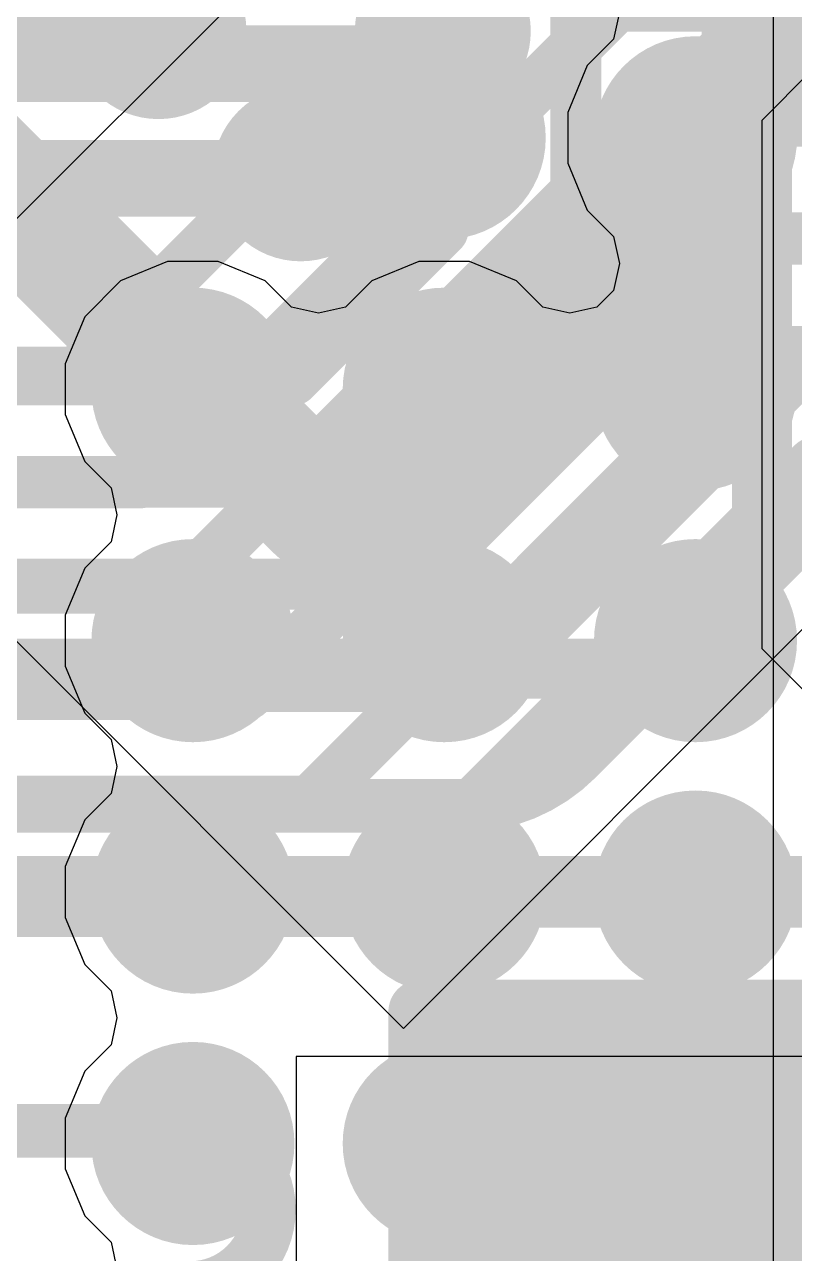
# Model space of a CAD drawing. Header units: inches. Extents: x -6 to 284, y -12 to 154.
# Drawn here: x 53.434 to 54.966, y -3.913 to -1.469 of the extents above; entities that cross this region are included whole.
import ezdxf

# ---------------------------------------------------------------- set-up
doc = ezdxf.new("R2010")
doc.units = ezdxf.units.IN
for name, color, linetype in [('Bottom Layer', 5, 'Continuous'), ('Bottom Paste', 16, 'Continuous'), ('Bottom Solder', 6, 'Continuous'), ('PWR-2', 130, 'Continuous'), ('Signal L1', 76, 'Continuous'), ('Signal L2', 6, 'Continuous'), ('Top Layer', 1, 'Continuous'), ('Top Overlay', 2, 'Continuous'), ('Top Paste', 8, 'Continuous'), ('Top Solder', 216, 'Continuous')]:
    doc.layers.add(name, color=color, linetype=linetype)

# ---------------------------------------------------------------- blocks, each defined once
blk = doc.blocks.new('FBGA_153_11_5_13__B_131')
at = {"layer": 'Bottom Layer'}
h = blk.add_hatch(color=5, dxfattribs=at)
edge = h.paths.add_edge_path()
edge.add_arc((-2.74999958, 2.74999958), 0.127, 0, 360)
h = blk.add_hatch(color=5, dxfattribs=at)
edge = h.paths.add_edge_path()
edge.add_arc((-2.25000058, 2.74999958), 0.127, 0, 360)
h = blk.add_hatch(color=5, dxfattribs=at)
edge = h.paths.add_edge_path()
edge.add_arc((-3.25000112, 2.25000058), 0.127, 0, 360)
h = blk.add_hatch(color=5, dxfattribs=at)
edge = h.paths.add_edge_path()
edge.add_arc((-2.74999958, 2.25000058), 0.127, 0, 360)
h = blk.add_hatch(color=5, dxfattribs=at)
edge = h.paths.add_edge_path()
edge.add_arc((-2.25000058, 2.25000058), 0.127, 0, 360)
h = blk.add_hatch(color=5, dxfattribs=at)
edge = h.paths.add_edge_path()
edge.add_arc((-3.25000112, 1.74999904), 0.127, 0, 360)
h = blk.add_hatch(color=5, dxfattribs=at)
edge = h.paths.add_edge_path()
edge.add_arc((-2.74999958, 1.74999904), 0.127, 0, 360)
h = blk.add_hatch(color=5, dxfattribs=at)
edge = h.paths.add_edge_path()
edge.add_arc((-2.25000058, 1.74999904), 0.127, 0, 360)
h = blk.add_hatch(color=5, dxfattribs=at)
edge = h.paths.add_edge_path()
edge.add_arc((-3.25000112, 1.25000004), 0.127, 0, 360)
h = blk.add_hatch(color=5, dxfattribs=at)
edge = h.paths.add_edge_path()
edge.add_arc((-2.74999958, 1.25000004), 0.127, 0, 360)
h = blk.add_hatch(color=5, dxfattribs=at)
edge = h.paths.add_edge_path()
edge.add_arc((-2.25000058, 1.25000004), 0.127, 0, 360)
h = blk.add_hatch(color=5, dxfattribs=at)
edge = h.paths.add_edge_path()
edge.add_arc((-3.25000112, 0.75000104), 0.127, 0, 360)
h = blk.add_hatch(color=5, dxfattribs=at)
edge = h.paths.add_edge_path()
edge.add_arc((-2.74999958, 0.75000104), 0.127, 0, 360)
h = blk.add_hatch(color=5, dxfattribs=at)
edge = h.paths.add_edge_path()
edge.add_arc((-2.25000058, 0.75000104), 0.127, 0, 360)
at = {"layer": 'Bottom Paste'}
h = blk.add_hatch(color=16, dxfattribs=at)
edge = h.paths.add_edge_path()
edge.add_arc((-2.74999958, 2.74999958), 0.127, 0, 360)
h = blk.add_hatch(color=16, dxfattribs=at)
edge = h.paths.add_edge_path()
edge.add_arc((-2.25000058, 2.74999958), 0.127, 0, 360)
h = blk.add_hatch(color=16, dxfattribs=at)
edge = h.paths.add_edge_path()
edge.add_arc((-3.25000112, 2.25000058), 0.127, 0, 360)
h = blk.add_hatch(color=16, dxfattribs=at)
edge = h.paths.add_edge_path()
edge.add_arc((-2.74999958, 2.25000058), 0.127, 0, 360)
h = blk.add_hatch(color=16, dxfattribs=at)
edge = h.paths.add_edge_path()
edge.add_arc((-2.25000058, 2.25000058), 0.127, 0, 360)
h = blk.add_hatch(color=16, dxfattribs=at)
edge = h.paths.add_edge_path()
edge.add_arc((-3.25000112, 1.74999904), 0.127, 0, 360)
h = blk.add_hatch(color=16, dxfattribs=at)
edge = h.paths.add_edge_path()
edge.add_arc((-2.74999958, 1.74999904), 0.127, 0, 360)
h = blk.add_hatch(color=16, dxfattribs=at)
edge = h.paths.add_edge_path()
edge.add_arc((-2.25000058, 1.74999904), 0.127, 0, 360)
h = blk.add_hatch(color=16, dxfattribs=at)
edge = h.paths.add_edge_path()
edge.add_arc((-3.25000112, 1.25000004), 0.127, 0, 360)
h = blk.add_hatch(color=16, dxfattribs=at)
edge = h.paths.add_edge_path()
edge.add_arc((-2.74999958, 1.25000004), 0.127, 0, 360)
h = blk.add_hatch(color=16, dxfattribs=at)
edge = h.paths.add_edge_path()
edge.add_arc((-2.25000058, 1.25000004), 0.127, 0, 360)
h = blk.add_hatch(color=16, dxfattribs=at)
edge = h.paths.add_edge_path()
edge.add_arc((-3.25000112, 0.75000104), 0.127, 0, 360)
h = blk.add_hatch(color=16, dxfattribs=at)
edge = h.paths.add_edge_path()
edge.add_arc((-2.74999958, 0.75000104), 0.127, 0, 360)
h = blk.add_hatch(color=16, dxfattribs=at)
edge = h.paths.add_edge_path()
edge.add_arc((-2.25000058, 0.75000104), 0.127, 0, 360)
at = {"layer": 'Bottom Solder'}
h = blk.add_hatch(color=6, dxfattribs=at)
edge = h.paths.add_edge_path()
edge.add_arc((-2.74999958, 2.74999958), 0.20200112, 0, 360)
h = blk.add_hatch(color=6, dxfattribs=at)
edge = h.paths.add_edge_path()
edge.add_arc((-2.25000058, 2.74999958), 0.20200112, 0, 360)
h = blk.add_hatch(color=6, dxfattribs=at)
edge = h.paths.add_edge_path()
edge.add_arc((-3.25000112, 2.25000058), 0.20200112, 0, 360)
h = blk.add_hatch(color=6, dxfattribs=at)
edge = h.paths.add_edge_path()
edge.add_arc((-2.74999958, 2.25000058), 0.20200112, 0, 360)
h = blk.add_hatch(color=6, dxfattribs=at)
edge = h.paths.add_edge_path()
edge.add_arc((-2.25000058, 2.25000058), 0.20200112, 0, 360)
h = blk.add_hatch(color=6, dxfattribs=at)
edge = h.paths.add_edge_path()
edge.add_arc((-3.25000112, 1.74999904), 0.20200112, 0, 360)
h = blk.add_hatch(color=6, dxfattribs=at)
edge = h.paths.add_edge_path()
edge.add_arc((-2.74999958, 1.74999904), 0.20200112, 0, 360)
h = blk.add_hatch(color=6, dxfattribs=at)
edge = h.paths.add_edge_path()
edge.add_arc((-2.25000058, 1.74999904), 0.20200112, 0, 360)
h = blk.add_hatch(color=6, dxfattribs=at)
edge = h.paths.add_edge_path()
edge.add_arc((-3.25000112, 1.25000004), 0.20200112, 0, 360)
h = blk.add_hatch(color=6, dxfattribs=at)
edge = h.paths.add_edge_path()
edge.add_arc((-2.74999958, 1.25000004), 0.20200112, 0, 360)
h = blk.add_hatch(color=6, dxfattribs=at)
edge = h.paths.add_edge_path()
edge.add_arc((-2.25000058, 1.25000004), 0.20200112, 0, 360)
h = blk.add_hatch(color=6, dxfattribs=at)
edge = h.paths.add_edge_path()
edge.add_arc((-3.25000112, 0.75000104), 0.20200112, 0, 360)
h = blk.add_hatch(color=6, dxfattribs=at)
edge = h.paths.add_edge_path()
edge.add_arc((-2.74999958, 0.75000104), 0.20200112, 0, 360)
h = blk.add_hatch(color=6, dxfattribs=at)
edge = h.paths.add_edge_path()
edge.add_arc((-2.25000058, 0.75000104), 0.20200112, 0, 360)
blk = doc.blocks.new('BGA_565_15_5_14_4__132')
at = {"layer": 'Top Layer'}
h = blk.add_hatch(color=1, dxfattribs=at)
edge = h.paths.add_edge_path()
edge.add_arc((7.00000124, 6.7999991), 0.12499848, 0, 360)
h = blk.add_hatch(color=1, dxfattribs=at)
edge = h.paths.add_edge_path()
edge.add_arc((7.400000439999999, 6.800001640000001), 0.12499848, 0, 360)
h = blk.add_hatch(color=1, dxfattribs=at)
edge = h.paths.add_edge_path()
edge.add_arc((7.400000439999999, 6.399999899999999), 0.12499848, 0, 360)
at = {"layer": 'Top Paste'}
h = blk.add_hatch(color=8, dxfattribs=at)
edge = h.paths.add_edge_path()
edge.add_arc((7.00000124, 6.7999991), 0.12499848, 0, 360)
h = blk.add_hatch(color=8, dxfattribs=at)
edge = h.paths.add_edge_path()
edge.add_arc((7.400000439999999, 6.800001640000001), 0.12499848, 0, 360)
h = blk.add_hatch(color=8, dxfattribs=at)
edge = h.paths.add_edge_path()
edge.add_arc((7.400000439999999, 6.399999899999999), 0.12499848, 0, 360)
at = {"layer": 'Top Solder'}
h = blk.add_hatch(color=216, dxfattribs=at)
edge = h.paths.add_edge_path()
edge.add_arc((7.00000124, 6.7999991), 0.17499838, 0, 360)
h = blk.add_hatch(color=216, dxfattribs=at)
edge = h.paths.add_edge_path()
edge.add_arc((7.400000439999999, 6.800001640000001), 0.17499838, 0, 360)
h = blk.add_hatch(color=216, dxfattribs=at)
edge = h.paths.add_edge_path()
edge.add_arc((7.400000439999999, 6.399999899999999), 0.17499838, 0, 360)
at = {"layer": 'Top Overlay'}
for points in [[(7.845000819999999, 7.295799479999999, 0.254, 0.254, 0), (4.219999179999999, 7.295799479999999, 0.254, 0.254, 0)], [(7.845000819999999, 3.67080292, 0.254, 0.254, 0), (7.845000819999999, 7.295799479999999, 0.254, 0.254, 0)]]:
    blk.add_lwpolyline(points, format="xyseb", dxfattribs=at)
blk.add_lwpolyline([(7.781500819999999, 7.295799479999999, 0.127, 0.127, 1), (7.908500819999999, 7.295799479999999, 0.127, 0.127, 1)], format="xyseb", close=True, dxfattribs=at)
blk.add_lwpolyline([(7.781500819999999, 7.295799479999999, 0.127, 0.127, 1), (7.908500819999999, 7.295799479999999, 0.127, 0.127, 1)], format="xyseb", close=True, dxfattribs=at)
blk = doc.blocks.new('R___0402_158')
at = {"layer": 'Top Layer'}
for points in [[(-0.6985, -0.3175), (-0.6985, 0.3175), (-0.2412999999999999, 0.3175), (-0.2413, -0.3175)], [(0.2412999999999999, -0.3175), (0.2413, 0.3175), (0.6985, 0.3175), (0.6985, -0.3175)]]:
    blk.add_hatch(color=1, dxfattribs=at).paths.add_polyline_path(points)
at = {"layer": 'Top Paste'}
for points in [[(-0.6985, -0.3175), (-0.6985, 0.3175), (-0.2412999999999999, 0.3175), (-0.2413, -0.3175)], [(0.2412999999999999, -0.3175), (0.2413, 0.3175), (0.6985, 0.3175), (0.6985, -0.3175)]]:
    blk.add_hatch(color=8, dxfattribs=at).paths.add_polyline_path(points)
at = {"layer": 'Top Solder'}
for points in [[(-0.75350116, -0.37250116), (-0.75350116, 0.37250116), (-0.1862988399999999, 0.37250116), (-0.18629884, -0.37250116)], [(0.1862988399999999, -0.37250116), (0.18629884, 0.37250116), (0.75350116, 0.37250116), (0.75350116, -0.37250116)]]:
    blk.add_hatch(color=216, dxfattribs=at).paths.add_polyline_path(points)
at = {"layer": 'Top Overlay'}
for points in [[(-0.7874, 0.4064, 0.127, 0.127, 0), (0.7874, 0.4064, 0.127, 0.127, 0)], [(-0.7874, 0.4064, 0.127, 0.127, 0), (-0.7874, -0.4064, 0.127, 0.127, 0)], [(0.7874, 0.4064, 0.127, 0.127, 0), (0.7874, -0.4064, 0.127, 0.127, 0)], [(-0.7874, -0.4064, 0.127, 0.127, 0), (0.7874, -0.4064, 0.127, 0.127, 0)], [(-0.8128, -0.4318, 0.0032258, 0.0032258, 0), (0.8128, -0.4318, 0.0032258, 0.0032258, 0)]]:
    blk.add_lwpolyline(points, format="xyseb", dxfattribs=at)
for points in [[(-0.8191499999999999, 0.4064, 0.0635, 0.0635, 1), (-0.7556499999999999, 0.4064, 0.0635, 0.0635, 1)], [(-0.8191499999999999, 0.4064, 0.0635, 0.0635, 1), (-0.7556499999999999, 0.4064, 0.0635, 0.0635, 1)], [(0.7556499999999999, 0.4064, 0.0635, 0.0635, 1), (0.8191499999999999, 0.4064, 0.0635, 0.0635, 1)], [(0.7556499999999999, 0.4064, 0.0635, 0.0635, 1), (0.8191499999999999, 0.4064, 0.0635, 0.0635, 1)], [(-0.8191499999999999, -0.4064, 0.0635, 0.0635, 1), (-0.7556499999999999, -0.4064, 0.0635, 0.0635, 1)], [(-0.8191499999999999, -0.4064, 0.0635, 0.0635, 1), (-0.7556499999999999, -0.4064, 0.0635, 0.0635, 1)], [(0.7556499999999999, -0.4064, 0.0635, 0.0635, 1), (0.8191499999999999, -0.4064, 0.0635, 0.0635, 1)], [(0.7556499999999999, -0.4064, 0.0635, 0.0635, 1), (0.8191499999999999, -0.4064, 0.0635, 0.0635, 1)], [(-0.81360518, -0.4318, 0.0016129, 0.0016129, 1), (-0.8119948199999999, -0.4318, 0.0016129, 0.0016129, 1)], [(0.8119948199999999, -0.4318, 0.0016129, 0.0016129, 1), (0.81360518, -0.4318, 0.0016129, 0.0016129, 1)]]:
    blk.add_lwpolyline(points, format="xyseb", close=True, dxfattribs=at)

msp = doc.modelspace()

# ---------------------------------------------------------------- linework, layer by layer
at = {"layer": 'Bottom Layer'}
for p, q in [((54.92381446, -1.30443224), (54.92381446, -7.174826899999999)), ((54.61794003999999, -1.44436338), (54.60639066, -1.49804374)), ((54.60639066, -1.49804374), (54.55394982, -1.55048458)), ((54.55394982, -1.55048458), (54.51528086, -1.64383974)), ((54.51528086, -1.64383974), (54.51528086, -1.74488602)), ((54.51528086, -1.74488602), (54.55394982, -1.83824118)), ((54.55394982, -1.83824118), (54.60638812, -1.89067948)), ((54.60638812, -1.89067948), (54.61794003999999, -1.94436238)), ((53.71875718, -1.94036188), (53.62540202, -1.97903084)), ((53.81980346, -1.94036188), (53.71875718, -1.94036188)), ((53.91315862, -1.97903084), (53.81980346, -1.94036188)), ((54.21875872, -1.94036188), (54.12540356, -1.97903084)), ((54.319805, -1.94036188), (54.21875872, -1.94036188)), ((54.41316016, -1.97903084), (54.319805, -1.94036188)), ((54.61794003999999, -1.94436238), (54.60638812, -1.99804528)), ((53.62540202, -1.97903084), (53.55394927999999, -2.05048358)), ((53.96559945999999, -2.03147168), (53.91315862, -1.97903084)), ((54.12540356, -1.97903084), (54.07296271999999, -2.03147168)), ((54.46559846, -2.03146914), (54.41316016, -1.97903084)), ((54.60638812, -1.99804528), (54.57296426, -2.03146914)), ((53.55394927999999, -2.05048358), (53.51528032, -2.14383874)), ((54.01927981999999, -2.04302106), (53.96559945999999, -2.03147168)), ((54.07296271999999, -2.03147168), (54.01927981999999, -2.04302106)), ((54.51928136, -2.04302106), (54.46559846, -2.03146914)), ((54.57296426, -2.03146914), (54.51928136, -2.04302106)), ((53.51528032, -2.14383874), (53.51528032, -2.24488502)), ((53.51528032, -2.24488502), (53.55394927999999, -2.33824018)), ((53.55394927999999, -2.33824018), (53.60639012, -2.39068102)), ((53.60639012, -2.39068102), (53.6179395, -2.44436392)), ((53.6179395, -2.44436392), (53.60639012, -2.49804428)), ((53.60639012, -2.49804428), (53.55394927999999, -2.55048512)), ((53.55394927999999, -2.55048512), (53.51528032, -2.64384028)), ((53.51528032, -2.64384028), (53.51528032, -2.74488656)), ((53.51528032, -2.74488656), (53.55394927999999, -2.83824172)), ((53.55394927999999, -2.83824172), (53.60638758, -2.89068002)), ((53.60638758, -2.89068002), (53.6179395, -2.94436292)), ((53.6179395, -2.94436292), (53.60638758, -2.99804582)), ((53.60638758, -2.99804582), (53.55394927999999, -3.05048412)), ((53.55394927999999, -3.05048412), (53.51528032, -3.14383928)), ((53.51528032, -3.14383928), (53.51528032, -3.244885559999999)), ((53.51528032, -3.244885559999999), (53.55394927999999, -3.33824072)), ((53.55394927999999, -3.33824072), (53.60638758, -3.39067902)), ((53.60638758, -3.39067902), (53.6179395, -3.44436192)), ((53.6179395, -3.44436192), (53.60638758, -3.49804482)), ((53.60638758, -3.49804482), (53.55394927999999, -3.55048312)), ((53.55394927999999, -3.55048312), (53.51528032, -3.64383828)), ((53.51528032, -3.64383828), (53.51528032, -3.74488456)), ((53.51528032, -3.74488456), (53.55394927999999, -3.838239719999999)), ((53.55394927999999, -3.838239719999999), (53.60639012, -3.890680559999999)), ((53.60639012, -3.890680559999999), (53.6179395, -3.94436346))]:
    msp.add_line(p, q, dxfattribs=at)
for points in [[(54.76927832, -1.19436134, 0.2032, 0.2032, 0), (55.26928239999999, -1.69436542, 0.2032, 0.2032, 0)], [(53.24806978, -1.54667458, 0.1524, 0.1524, 0), (54.12159355999999, -1.54667458, 0.1524, 0.1524, 0)], [(54.12159355999999, -1.54667458, 0.1524, 0.1524, 0), (54.26928186, -1.69436288, 0.1524, 0.1524, 0)]]:
    msp.add_lwpolyline(points, format="xyseb", dxfattribs=at)
for points in [[(54.08349355999999, -1.54667458, 0.0762, 0.0762, 1), (54.15969356, -1.54667458, 0.0762, 0.0762, 1)], [(54.08349355999999, -1.54667458, 0.0762, 0.0762, 1), (54.15969356, -1.54667458, 0.0762, 0.0762, 1)], [(54.23118186, -1.69436288, 0.0762, 0.0762, 1), (54.30738186, -1.69436288, 0.0762, 0.0762, 1)]]:
    msp.add_lwpolyline(points, format="xyseb", close=True, dxfattribs=at)
at = {"layer": 'PWR-2'}
msp.add_line((54.35789484, -0.915543), (53.38831842, -1.88511942), dxfattribs=at)
for points in [[(53.53860005999999, -2.16180162, 0.10414, 0.10414, 0), (54.4968303, -1.20357138, 0.10414, 0.10414, 0)], [(53.66464755999999, -2.3791037, 0.10414, 0.10414, 0), (54.61225044, -1.43150082, 0.10414, 0.10414, 0)], [(54.61225044, -1.43150082, 0.10414, 0.10414, 0), (61.20115268, -1.43150082, 0.10414, 0.10414, 0)], [(53.7464127, -2.5882981, 0.10414, 0.10414, 0), (54.67485382, -1.65985698, 0.10414, 0.10414, 0)], [(54.67485382, -1.65985698, 0.10414, 0.10414, 0), (61.05549384, -1.65985698, 0.10414, 0.10414, 0)], [(53.87826917999999, -2.79984962, 0.10414, 0.10414, 0), (54.78376648, -1.89435232, 0.10414, 0.10414, 0)], [(54.78376648, -1.89435232, 0.10414, 0.10414, 0), (60.86930422, -1.89435232, 0.10414, 0.10414, 0)], [(54.00185541999999, -3.01520098, 0.10414, 0.10414, 0), (54.89623768, -2.12081872, 0.10414, 0.10414, 0)], [(54.89623768, -2.12081872, 0.10414, 0.10414, 0), (60.62025976, -2.12081872, 0.10414, 0.10414, 0)], [(44.73494228, -2.16180162, 0.10414, 0.10414, 0), (53.53860005999999, -2.16180162, 0.10414, 0.10414, 0)], [(54.11448917999999, -3.23146674, 0.10414, 0.10414, 0), (55.00387272, -2.3420832, 0.10414, 0.10414, 0)], [(55.00387272, -2.3420832, 0.10414, 0.10414, 0), (60.41956674, -2.3420832, 0.10414, 0.10414, 0)], [(45.09402462, -2.3791037, 0.10414, 0.10414, 0), (53.66464755999999, -2.3791037, 0.10414, 0.10414, 0)], [(45.41978724, -2.5882981, 0.10414, 0.10414, 0), (53.7464127, -2.5882981, 0.10414, 0.10414, 0)], [(45.56997235999999, -2.79984962, 0.10414, 0.10414, 0), (53.87826917999999, -2.79984962, 0.10414, 0.10414, 0)], [(45.7264135, -3.01520098, 0.10414, 0.10414, 0), (54.00185541999999, -3.01520098, 0.10414, 0.10414, 0)], [(45.8724127, -3.23146674, 0.10414, 0.10414, 0), (54.11448917999999, -3.23146674, 0.10414, 0.10414, 0)]]:
    msp.add_lwpolyline(points, format="xyseb", dxfattribs=at)
for points in [[(54.58621544, -1.43150082, 0.05207, 0.05207, 1), (54.63828544, -1.43150082, 0.05207, 0.05207, 1)], [(54.58621544, -1.43150082, 0.05207, 0.05207, 1), (54.63828544, -1.43150082, 0.05207, 0.05207, 1)], [(54.64881882, -1.65985698, 0.05207, 0.05207, 1), (54.70088882, -1.65985698, 0.05207, 0.05207, 1)], [(54.64881882, -1.65985698, 0.05207, 0.05207, 1), (54.70088882, -1.65985698, 0.05207, 0.05207, 1)], [(54.75773147999999, -1.89435232, 0.05207, 0.05207, 1), (54.80980148, -1.89435232, 0.05207, 0.05207, 1)], [(54.75773147999999, -1.89435232, 0.05207, 0.05207, 1), (54.80980148, -1.89435232, 0.05207, 0.05207, 1)], [(54.87020268, -2.12081872, 0.05207, 0.05207, 1), (54.92227267999999, -2.12081872, 0.05207, 0.05207, 1)], [(54.87020268, -2.12081872, 0.05207, 0.05207, 1), (54.92227267999999, -2.12081872, 0.05207, 0.05207, 1)], [(53.51256506, -2.16180162, 0.05207, 0.05207, 1), (53.56463506, -2.16180162, 0.05207, 0.05207, 1)], [(53.51256506, -2.16180162, 0.05207, 0.05207, 1), (53.56463506, -2.16180162, 0.05207, 0.05207, 1)], [(54.97783772, -2.3420832, 0.05207, 0.05207, 1), (55.02990772, -2.3420832, 0.05207, 0.05207, 1)], [(54.97783772, -2.3420832, 0.05207, 0.05207, 1), (55.02990772, -2.3420832, 0.05207, 0.05207, 1)], [(53.63861256, -2.3791037, 0.05207, 0.05207, 1), (53.69068256, -2.3791037, 0.05207, 0.05207, 1)], [(53.63861256, -2.3791037, 0.05207, 0.05207, 1), (53.69068256, -2.3791037, 0.05207, 0.05207, 1)], [(53.72037769999999, -2.5882981, 0.05207, 0.05207, 1), (53.77244769999999, -2.5882981, 0.05207, 0.05207, 1)], [(53.72037769999999, -2.5882981, 0.05207, 0.05207, 1), (53.77244769999999, -2.5882981, 0.05207, 0.05207, 1)], [(53.85223418, -2.79984962, 0.05207, 0.05207, 1), (53.90430418, -2.79984962, 0.05207, 0.05207, 1)], [(53.85223418, -2.79984962, 0.05207, 0.05207, 1), (53.90430418, -2.79984962, 0.05207, 0.05207, 1)], [(53.97582042, -3.01520098, 0.05207, 0.05207, 1), (54.02789042, -3.01520098, 0.05207, 0.05207, 1)], [(53.97582042, -3.01520098, 0.05207, 0.05207, 1), (54.02789042, -3.01520098, 0.05207, 0.05207, 1)], [(54.08845418, -3.23146674, 0.05207, 0.05207, 1), (54.14052418, -3.23146674, 0.05207, 0.05207, 1)], [(54.08845418, -3.23146674, 0.05207, 0.05207, 1), (54.14052418, -3.23146674, 0.05207, 0.05207, 1)]]:
    msp.add_lwpolyline(points, format="xyseb", close=True, dxfattribs=at)
at = {"layer": 'Signal L1'}
for points in [[(54.90158183999999, -2.43929408, 0.11938, 0.11938, 0), (54.90158183999999, 0.01304036, 0.11938, 0.11938, 0)], [(54.90186885999999, -2.4491696, 0.11938, 0.11938, -0.4227206754104629), (54.60968758, -2.74994624, 0.11938, 0.11938, 0)], [(54.90158183999999, -2.43929408, 0.11938, 0.11938, 0), (54.90186632, -2.4491696, 0.11938, 0.11938, 0)], [(52.5464786, -2.7499437, 0.11938, 0.11938, 0), (54.60858521999999, -2.7499437, 0.11938, 0.11938, 0)], [(54.60858521999999, -2.7499437, 0.11938, 0.11938, 0), (54.60968758, -2.74994624, 0.11938, 0.11938, 0)], [(53.16629956, -3.19377314, 0.14224, 0.14224, 0), (55.17391301999999, -3.19377314, 0.14224, 0.14224, 0)]]:
    msp.add_lwpolyline(points, format="xyseb", dxfattribs=at)
for points in [[(54.87173684, -2.43929408, 0.05969, 0.05969, 1), (54.93142684, -2.43929408, 0.05969, 0.05969, 1)], [(54.87173684, -2.43929408, 0.05969, 0.05969, 1), (54.93142684, -2.43929408, 0.05969, 0.05969, 1)], [(54.87202131999999, -2.4491696, 0.05969, 0.05969, 1), (54.93171132, -2.4491696, 0.05969, 0.05969, 1)], [(54.87202386, -2.4491696, 0.05969, 0.05969, 1), (54.93171386, -2.4491696, 0.05969, 0.05969, 1)], [(54.57874022, -2.7499437, 0.05969, 0.05969, 1), (54.63843022, -2.7499437, 0.05969, 0.05969, 1)], [(54.57874022, -2.7499437, 0.05969, 0.05969, 1), (54.63843022, -2.7499437, 0.05969, 0.05969, 1)], [(54.57984258, -2.74994624, 0.05969, 0.05969, 1), (54.63953257999999, -2.74994624, 0.05969, 0.05969, 1)], [(54.57984258, -2.74994624, 0.05969, 0.05969, 1), (54.63953257999999, -2.74994624, 0.05969, 0.05969, 1)]]:
    msp.add_lwpolyline(points, format="xyseb", close=True, dxfattribs=at)
at = {"layer": 'Signal L2'}
for p, q in [((54.90158183999999, -1.65929056), (54.99881304, -1.56205936)), ((54.90158183999999, -2.71064228), (54.90158183999999, -1.65929056)), ((55.00594281999999, -2.81500326), (54.90158183999999, -2.71064228))]:
    msp.add_line(p, q, dxfattribs=at)
at = {"layer": 'Top Layer'}
for p, q in [((66.39227006, 8.7386287), (54.18816949999999, -3.46547186)), ((54.18816949999999, -3.46547186), (42.64072752, 8.08197012)), ((53.97482982, -3.52126296), (53.97482982, -4.46106296)), ((56.26360858, -3.52126296), (53.97482982, -3.52126296))]:
    msp.add_line(p, q, dxfattribs=at)
for points in [[(54.83218396, -1.95967858, 0.1016, 0.1016, 0), (54.83218396, -0.9164574, 0.1016, 0.1016, 0)], [(54.53119904, -1.9014567, 0.1016, 0.1016, 0), (54.53119904, -1.18115842, 0.1016, 0.1016, 0)], [(52.82158346, -1.48214334, 0.1016, 0.1016, 0), (53.70081207999999, -1.48214334, 0.1016, 0.1016, 0)], [(54.26649802, -1.87878974, 0.1016, 0.1016, 0), (54.26649802, -1.48214334, 0.1016, 0.1016, 0)], [(53.01997777999999, -1.77476404, 0.1524, 0.1524, 0), (53.96370716000001, -1.77476404, 0.1524, 0.1524, 0)], [(53.96370716000001, -1.77476404, 0.1524, 0.1524, 0), (53.96555882, -1.7766157, 0.1524, 0.1524, 0)], [(53.96950089999999, -2.17578686, 0.1016, 0.1016, 0), (54.26649802, -1.87878974, 0.1016, 0.1016, 0)], [(54.05366888, -2.37898686, 0.1016, 0.1016, 0), (54.53119904, -1.9014567, 0.1016, 0.1016, 0)], [(54.20967568, -2.58218686, 0.1016, 0.1016, 0), (54.83218396, -1.95967858, 0.1016, 0.1016, 0)], [(54.34772721999999, -2.78538686, 0.1016, 0.1016, 0), (55.13498497999999, -1.9981291, 0.1016, 0.1016, 0)], [(49.84672783999999, -2.17578686, 0.1016, 0.1016, 0), (53.96950089999999, -2.17578686, 0.1016, 0.1016, 0)], [(50.00273718, -2.37898686, 0.1016, 0.1016, 0), (54.05366888, -2.37898686, 0.1016, 0.1016, 0)], [(54.53283988, -2.9289756, 0.10668, 0.10668, 0), (55.06998384, -2.39183164, 0.10668, 0.10668, 0)], [(50.15874651999999, -2.58218686, 0.1016, 0.1016, 0), (54.20967568, -2.58218686, 0.1016, 0.1016, 0)], [(50.33071722, -2.78538686, 0.1016, 0.1016, 0), (54.34772721999999, -2.78538686, 0.1016, 0.1016, 0)], [(54.53283734, -2.9289756, 0.10668, 0.10668, -0.198912367379658), (54.30652333999999, -3.02271938, 0.10668, 0.10668, 0)], [(53.24363493999999, -3.02271938, 0.10668, 0.10668, 0), (54.30652333999999, -3.02271938, 0.10668, 0.10668, 0)], [(53.24683026, -3.66935512, 0.10668, 0.10668, 0), (53.76432732, -3.66935512, 0.10668, 0.10668, 0)], [(53.76432732, -3.66935512, 0.10668, 0.10668, -0.9999999999999999), (53.76432732, -3.98177512, 0.10668, 0.10668, 0)], [(54.52648988, -3.74986296, 0.14224, 0.14224, 0), (54.5670359, -3.79040898, 0.14224, 0.14224, 0)], [(54.5670359, -4.11783276, 0.14224, 0.14224, 0), (54.5670359, -3.79040898, 0.14224, 0.14224, 0)], [(53.92053731999999, -3.825565119999999, 0.10668, 0.10668, -0.4142135623730951), (53.76432732, -3.98177512, 0.10668, 0.10668, 0)]]:
    msp.add_lwpolyline(points, format="xyseb", dxfattribs=at)
for points in [[(53.67541207999999, -1.48214334, 0.0508, 0.0508, 1), (53.72621208, -1.48214334, 0.0508, 0.0508, 1)], [(54.24109802, -1.48214334, 0.0508, 0.0508, 1), (54.29189801999999, -1.48214334, 0.0508, 0.0508, 1)], [(53.92560716, -1.77476404, 0.0762, 0.0762, 1), (54.00180715999999, -1.77476404, 0.0762, 0.0762, 1)], [(53.92560716, -1.77476404, 0.0762, 0.0762, 1), (54.00180715999999, -1.77476404, 0.0762, 0.0762, 1)], [(53.92745881999999, -1.7766157, 0.0762, 0.0762, 1), (54.00365882, -1.7766157, 0.0762, 0.0762, 1)], [(54.24109802, -1.87878974, 0.0508, 0.0508, 1), (54.29189801999999, -1.87878974, 0.0508, 0.0508, 1)], [(54.24109802, -1.87878974, 0.0508, 0.0508, 1), (54.29189801999999, -1.87878974, 0.0508, 0.0508, 1)], [(54.50579904, -1.9014567, 0.0508, 0.0508, 1), (54.55659903999999, -1.9014567, 0.0508, 0.0508, 1)], [(54.50579904, -1.9014567, 0.0508, 0.0508, 1), (54.55659903999999, -1.9014567, 0.0508, 0.0508, 1)], [(54.80678396, -1.95967858, 0.0508, 0.0508, 1), (54.85758396, -1.95967858, 0.0508, 0.0508, 1)], [(54.80678396, -1.95967858, 0.0508, 0.0508, 1), (54.85758396, -1.95967858, 0.0508, 0.0508, 1)], [(53.9441009, -2.17578686, 0.0508, 0.0508, 1), (53.99490089999999, -2.17578686, 0.0508, 0.0508, 1)], [(53.9441009, -2.17578686, 0.0508, 0.0508, 1), (53.99490089999999, -2.17578686, 0.0508, 0.0508, 1)], [(54.02826888, -2.37898686, 0.0508, 0.0508, 1), (54.07906887999999, -2.37898686, 0.0508, 0.0508, 1)], [(54.02826888, -2.37898686, 0.0508, 0.0508, 1), (54.07906887999999, -2.37898686, 0.0508, 0.0508, 1)], [(54.18427567999999, -2.58218686, 0.0508, 0.0508, 1), (54.23507567999999, -2.58218686, 0.0508, 0.0508, 1)], [(54.18427567999999, -2.58218686, 0.0508, 0.0508, 1), (54.23507567999999, -2.58218686, 0.0508, 0.0508, 1)], [(54.32232722, -2.78538686, 0.0508, 0.0508, 1), (54.37312722, -2.78538686, 0.0508, 0.0508, 1)], [(54.32232722, -2.78538686, 0.0508, 0.0508, 1), (54.37312722, -2.78538686, 0.0508, 0.0508, 1)], [(54.50616733999999, -2.9289756, 0.05333999999999999, 0.05333999999999999, 1), (54.55950734, -2.9289756, 0.05333999999999999, 0.05333999999999999, 1)], [(54.50616988, -2.9289756, 0.05333999999999999, 0.05333999999999999, 1), (54.55950988, -2.9289756, 0.05333999999999999, 0.05333999999999999, 1)], [(54.27985334, -3.02271938, 0.05333999999999999, 0.05333999999999999, 1), (54.33319334, -3.02271938, 0.05333999999999999, 0.05333999999999999, 1)], [(54.27985334, -3.02271938, 0.05333999999999999, 0.05333999999999999, 1), (54.33319334, -3.02271938, 0.05333999999999999, 0.05333999999999999, 1)], [(53.73765732, -3.66935512, 0.05333999999999999, 0.05333999999999999, 1), (53.79099732, -3.66935512, 0.05333999999999999, 0.05333999999999999, 1)], [(53.73765732, -3.66935512, 0.05333999999999999, 0.05333999999999999, 1), (53.79099732, -3.66935512, 0.05333999999999999, 0.05333999999999999, 1)], [(54.49092987999999, -3.74986296, 0.07111999999999999, 0.07111999999999999, 1), (54.56204988, -3.74986296, 0.07111999999999999, 0.07111999999999999, 1)], [(54.5314759, -3.79040898, 0.07111999999999999, 0.07111999999999999, 1), (54.6025959, -3.79040898, 0.07111999999999999, 0.07111999999999999, 1)], [(54.5314759, -3.79040898, 0.07111999999999999, 0.07111999999999999, 1), (54.6025959, -3.79040898, 0.07111999999999999, 0.07111999999999999, 1)], [(53.89386732, -3.825565119999999, 0.05333999999999999, 0.05333999999999999, 1), (53.94720732, -3.825565119999999, 0.05333999999999999, 0.05333999999999999, 1)]]:
    msp.add_lwpolyline(points, format="xyseb", close=True, dxfattribs=at)

# ---------------------------------------------------------------- block references
for name, p, rotation in [('BGA_565_15_5_14_4__132', (54.40792014, 8.2759296), 225), ('R___0402_158', (54.62808988, -4.21976296), 90)]:
    msp.add_blockref(name, p, dxfattribs=dict(rotation=rotation))
msp.add_blockref('FBGA_153_11_5_13__B_131', (57.01928143999999, -4.44436246))

doc.saveas('drawing.dxf')
